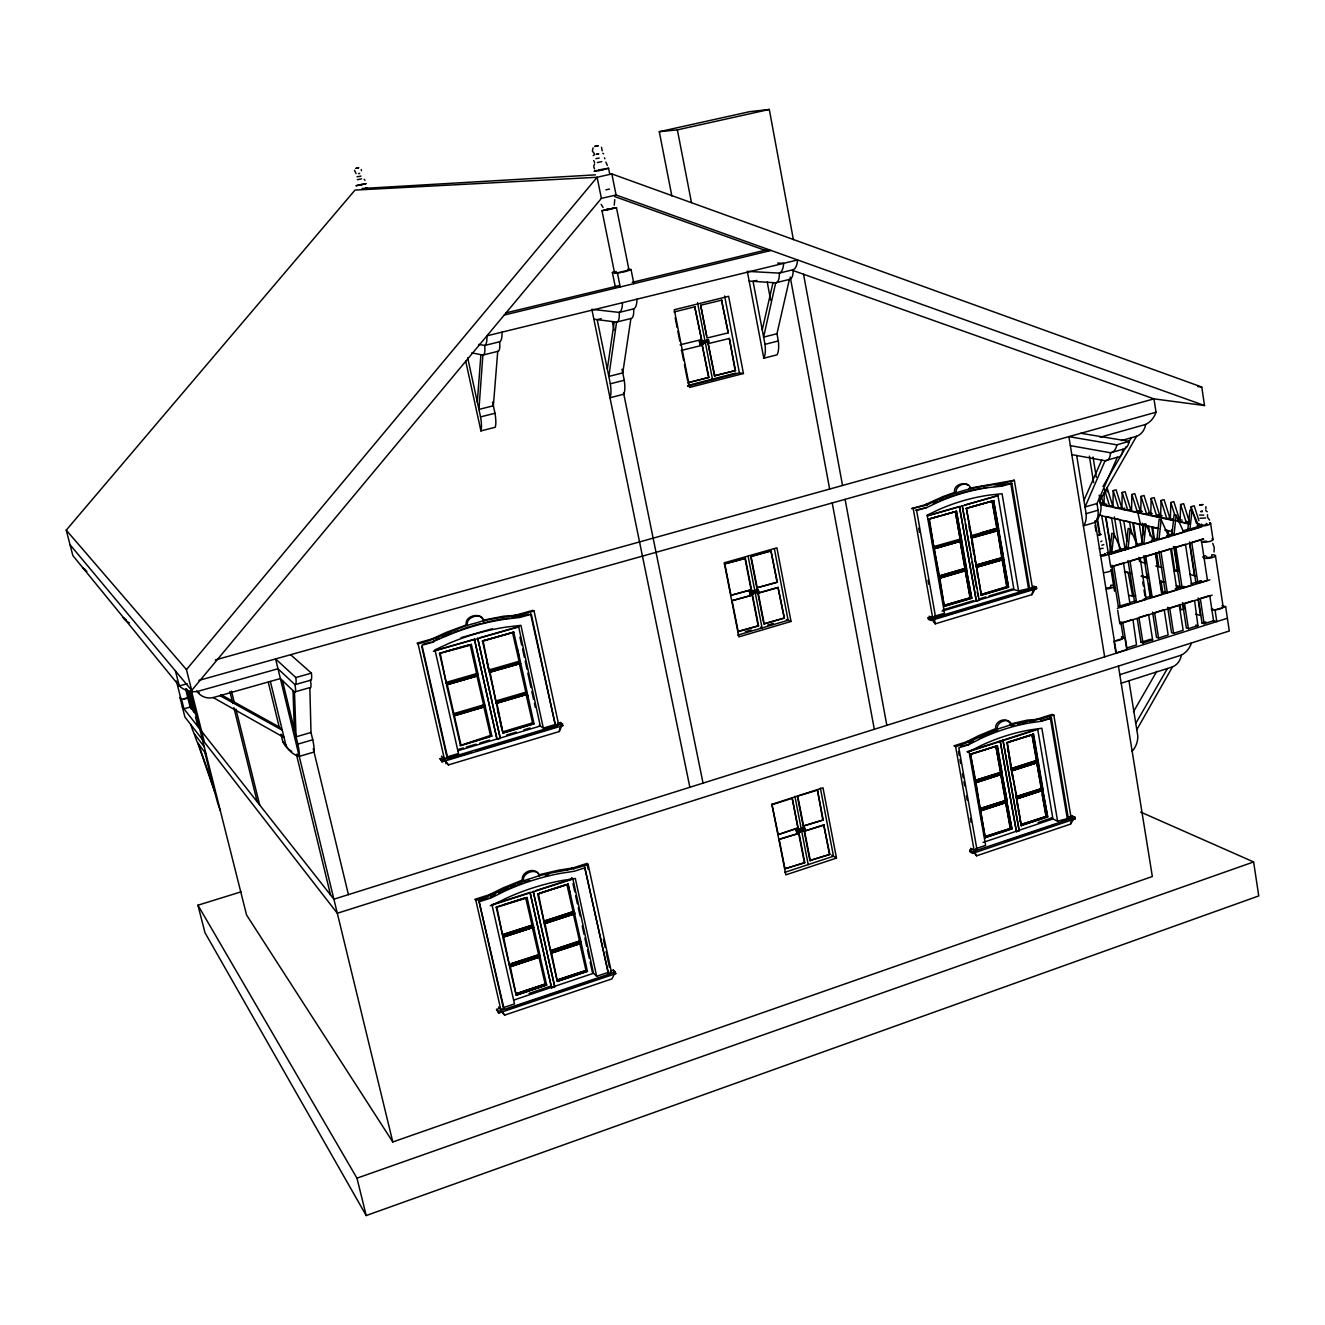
<?xml version="1.0" encoding="UTF-8"?>
<svg xmlns="http://www.w3.org/2000/svg" width="1325" height="1325" viewBox="0 0 1325 1325"><rect width="100%" height="100%" fill="white"/><g stroke="black" fill="none" stroke-linecap="round" stroke-linejoin="round"><path stroke-width="1.5" d="M1107.071 491.989L1107.12 487.931L1112.586 505.405L1109.704 506.249L1104.04 505.007L1104.189 492.834M1113.199 490.614L1112.967 506.962L1118.714 508.204L1121.613 507.359L1116.097 489.786L1113.199 490.614L1118.714 508.204M1121.911 508.916L1122.176 492.469L1125.091 491.625L1130.639 509.33L1127.724 510.175L1121.911 508.916L1124.809 508.055M1131.865 494.473L1131.55 511.019L1137.463 512.311L1140.394 511.45L1134.796 493.612L1131.865 494.473L1137.463 512.311M1141.073 496.378L1140.742 513.023L1146.721 514.332L1149.669 513.471L1144.038 495.5L1141.073 496.378L1146.721 514.332M1151.16 498.448L1150.762 515.226L1156.841 516.551L1159.806 515.673L1154.125 497.571L1151.16 498.448L1156.841 516.551M1161.064 500.486L1160.634 517.379L1166.812 518.721L1169.793 517.843L1164.062 499.608L1161.064 500.486L1166.812 518.721M1175.043 520.526L1170.356 519.499L1170.836 502.506L1173.834 501.612L1179.614 519.98L1176.617 520.874M1180.608 504.527L1180.095 521.636L1186.438 523.027L1189.469 522.116L1183.639 503.632L1180.608 504.527L1186.438 523.027M1191.043 510.523L1191.175 506.697L1194.222 505.802L1198.91 520.708M477.298 401.955L480.909 354.669M502.009 332.128A22.823 6.128 76.2 0 1 499.608 341.784A15.983 4.273 76.1 0 1 497.736 351.39L493.364 405.765L478.938 409.442L482.88 355.067A16.016 4.174 76.1 0 0 484.652 345.461A22.873 5.996 76.2 0 0 486.938 335.821L797.551 259.932A21.912 8.646 77.2 0 1 793.095 269.72A15.353 6.029 77 0 1 789.385 279.426L776.963 333.718L778.322 340.939A20.885 7.933 76.2 0 1 777.063 354.818L763.796 358.214L747.317 271.36L779.315 273.116L793.095 269.72M1109.737 553.022L1111.841 533.296L1113.812 533.776L1121.497 550.587L1111.725 553.519L1109.737 553.022L1117.555 550.67M1111.725 553.519L1113.812 533.776M1128.039 548.633L1130.159 528.923L1128.155 528.46L1126.051 548.136L1128.039 548.633L1137.778 545.718L1130.159 528.923M1143.806 543.912L1145.926 524.253L1143.906 523.806L1141.786 543.432L1143.806 543.912L1153.495 541.014L1145.926 524.253M1159.027 539.358L1161.164 519.731L1159.127 519.284L1157.007 538.878L1159.027 539.358L1168.683 536.459L1161.164 519.731M1174 534.869L1176.136 515.293L1174.082 514.845L1171.963 534.406L1174 534.869L1183.606 532.004L1176.136 515.293M1187.796 529.669L1189.933 510.158L1192.003 510.589L1199.407 527.267L1189.85 530.132L1187.796 529.669L1197.336 526.803L1199.407 527.267M1189.85 530.132L1192.003 510.589M354.487 170.279L356.044 173.575M602.213 150.835L601.5 147.29M607.314 369.062L614.253 321.776M636.977 299.152A22.409 7.304 76.6 0 1 633.632 308.891A15.701 5.085 76.5 0 1 630.899 318.53L622.75 372.905L608.821 376.433L616.572 322.074A15.734 5.002 76.5 0 0 619.206 312.418A22.459 7.188 76.6 0 0 622.468 302.713M1214.048 551.978L1214.23 547.556L1212.756 543.382M614.253 205.093L614.767 199.678M1205.883 509.148L1205.883 506.663M762.239 329.875L772.988 282.623M443.693 759.473L448.463 764.906L559.183 731.566L560.558 726.083M932.27 619.901L935.251 623.827L1031.927 594.643L1033.268 589.493M974.024 852.555L976.591 855.817L1070.55 824.1L1071.875 819.082M1117.339 457.257L1105.1 460.752L1085.043 506.995L1096.984 503.517L1117.339 457.257A14.31 7.304 73.9 0 0 1122.822 449.274A20.405 10.468 74.1 0 0 1129.231 441.324L1080.902 433.275M1083.949 500.32L1101.704 460.123M559.183 731.566L562.181 725.023L562.943 725.537L442.037 761.858L439.983 758.712L443.295 757.718M489.19 671.179L482.532 641.184L513.967 632.207L482.267 641.018L513.686 632.058L520.51 662.086L489.19 671.179L483.145 641.283M614.966 972.898L611.968 978.877L504.726 1015.082L501.181 1011.223M612.332 208.141L616.489 207.694L602.014 210.758L614.634 273.198L620.613 272.619M1031.927 594.643L1035.471 588.3L1036.63 588.648L1036.365 587.008L1033.434 586.13L1033.715 587.77M1136.8 729.727L1172.492 666.872A13.548 11.428 -70.9 0 0 1181.37 655.097A19.212 16.215 -71.4 0 0 1191.49 642.973M1099.982 500.138L1136.535 436.289A13.913 11.908 -77.1 0 0 1145.645 424.431A19.726 16.861 -77.6 0 0 1156.013 412.224L1153.959 398.858L792.433 270.3M1133.455 711.773L1156.808 671.278M1135.773 723.367L1167.424 668.479M1102.963 486.523L1126.267 446.475M1128.287 442.981L1131.335 437.763M1070.55 824.1L1074.078 818.254L1075.271 818.8L1075.006 817.227L1072.041 815.852L1069.325 816.763M602.014 210.758L608.639 208.853M1207.489 516.932L1207.522 514.647M593.087 147.82L592.374 151.067L594.527 153.932M594.627 163.803L593.683 166.37L594.511 168.971M604.415 168.838L608.572 168.292L601.616 169.948M604.896 169.12L602.544 169.749M70.026 544.707L191.694 690.408L601.384 198.369L616.075 195.007L1204.524 405.549L1201.758 387.016L611.852 173.939L597.111 177.268L355.001 190.088L66.25 530.149L72.858 555.589L179.256 685.919A22.74 21.747 -32.8 0 0 197.127 691.534A15.983 15.254 -34.3 0 0 213.226 697.563L284.047 737.512L280.966 734.232L282.722 741.453A22.045 20.836 -41.9 0 0 291.815 751.341M191.694 690.408L186.461 669.605L597.111 177.268L601.384 198.369M593.219 155.621L594.527 154.694M470.292 645.225L471.369 644.397L478.077 674.392L446.144 683.402M525.992 898.218L527.068 897.489L533.445 926.043L502.771 936.063L533.445 926.043L531.789 925.148L503.053 934.539L532.07 925.413L525.71 897.936M1032.44 734.862L1033.583 734.133L1038.187 761.146L1011.19 769.643L1038.187 761.146L1036.398 760.418L1011.505 768.55L1036.829 760.6L1032.009 734.663L1036.398 760.418M973.444 739.582L953.983 745.826L955.623 746.571C972.649 742 987.357 731.549 1004.433 726.945C1020.449 720.916 1037.906 721.082 1053.839 715.086L1071.08 817.591L1057.598 821.185L1051.222 818.121M969.138 743.358L973.511 741.056M970.546 848.315L974.107 850.236L976.923 849.292L958.853 747.813L968.79 744.633L980.533 738.654A217.697 183.976 -62.7 0 1 1029.492 722.953L1041.732 721.214L1051.437 718.1L1068.347 818.519M628.961 270.333L627.404 270.996M1206.578 556.368C1204.011 558.454 1213.634 557.494 1211.679 555.771M498.465 891.791L474.814 899.36L475.841 900.404C495.202 895.153 512.112 883.576 531.524 878.293C549.892 871.452 569.833 871.221 588.118 864.397L611.487 972.302L608.374 973.345L584.656 867.03L608.374 973.345M490.283 897.307L495.252 894.739M1201.692 524.104C1198.91 526.423 1210.156 524.584 1206.247 523.408M929.09 616.274L932.618 617.516L935.5 616.638L916.602 510.44L926.838 507.525L938.895 501.794A222.252 192.705 -67.9 0 1 989.295 487.467L1001.899 486.159L1011.869 483.327L1029.575 588.35L1032.374 587.505L1014.337 480.263L969.039 488.312M1103.758 544.558L1101.853 545.237M438.062 637.209L417.11 643.155L418.071 643.817C438.012 639.18 455.568 627.768 475.592 623.081C494.623 616.688 515.077 617.301 534.041 610.941L558.587 724.245L555.374 725.206L530.547 613.823M439.9 638.203L433.076 641.482L447.502 635.553A239.643 218.873 -51.6 0 1 505.322 619.156L519.847 617.483L531.292 614.237L555.374 725.206M498.581 893.083L503.616 890.665A235.552 206.667 -48.8 0 1 508.734 888.396M933.247 503.599L937.802 501.529M441.639 637.424L446.84 635.122A239.394 218.691 -51.6 0 1 452.107 632.952M1041.367 719.077L1027.388 720.104L1009.766 724.129L1011.472 724.841C1009.832 716.461 995.439 721.877 997.443 729.346L995.738 728.618L978.479 735.756L966.753 741.718L968.409 742.464M573.874 868.968L572.715 867.991L558.67 870.161L538.463 874.898L539.573 875.891C537.287 867.146 521.404 872.827 523.541 881.026L522.431 880.032L502.755 888.048L489.422 894.69L490.482 895.717M241.349 891.758L197.938 905.207L204.994 932.717L366.213 1215.555L1258.75 895.915L1253.616 861.946L1140.643 812.059M197.938 905.207L356.972 1178.173L1253.616 861.946M190.22 691.07L246.582 915.028L392.796 1141.968L1152.336 876.504L1118.432 666.077M1205.634 517.976L1199.953 518.29M966.455 484.172C961.552 483.227 955.043 487.318 956.286 492.801L954.613 492.403L943.003 496.577L924.8 504.858L926.423 505.272C949.71 493.297 975.349 485.712 1001.518 483.923L999.779 483.542M610.295 971.175L613.392 970.132L615.777 973.643L498.664 1013.112L496.527 1009.451L499.74 1008.375M1075.271 818.8L972.699 853.366L969.933 851.876L969.652 850.286L972.467 849.342M488.395 897.903L478.938 900.95L503.301 1007.679L514.497 1003.919L492.088 905.257L505.421 898.615A235.436 206.286 -48.7 0 1 561.27 880.645L575.315 878.458L596.664 976.277L607.579 972.6M498.515 1007L500.8 1009.551L503.997 1008.474L478.938 900.95M496.527 1009.451L498.283 1011.439L615.413 971.987M969.652 850.286L972.401 851.776L1075.006 817.227M506.332 1009.484L609.898 974.604M1004.665 841.623L1053.706 825.111M480.826 616.771C475.178 614.336 465.737 618.676 467.328 625.582L466.284 624.953L445.962 632.522L432.198 638.882L433.192 639.528M559.415 979.241L585.749 970.43L587.406 971.324L581.244 943.218L550.769 952.957L557.312 981.411L587.406 971.324L557.312 981.411L551.581 953.023M1010.163 828.175L1005.708 802.619L1010.594 828.39L985.187 836.555L1010.594 828.39L1011.952 828.953L1006.851 801.923L1011.952 828.953L984.872 837.682L1011.522 828.738M1041.566 790.743L1046.352 816.399L1021.194 824.481L1046.352 816.399L1047.711 816.962L1042.725 790.048L1047.711 816.962L1020.896 825.608L1047.28 816.763M529.056 993.419L550.306 986.28M1038.088 822.543L1051.884 817.906M513.603 1000.127L593.501 973.279L572.831 878.641L535.548 890.648M983.084 842.418L1052.944 818.949L1037.657 728.998M551.598 987.87L530.033 892.421L551.598 987.87L554.761 986.81L533.213 891.394L554.761 986.81M1016.441 831.686L1000.176 741.072L1016.441 831.686L1019.207 830.758L1002.959 740.178L1019.207 830.758M511.682 963.54L538.397 954.712L540.053 955.607L533.71 927.218L502.771 936.974L509.496 965.726L540.053 955.607L509.496 965.726L503.632 937.057M1000.822 774.562L1005.725 800.449L980.218 808.548L1005.725 800.449L1007.083 801.012L1001.965 773.833L1007.083 801.012L979.904 809.658L1006.669 800.813M1041.168 788.375L1036.796 762.786L1041.599 788.574L1016.358 796.59L1041.599 788.574L1042.957 789.137L1038.386 762.273L1011.389 770.753L1038.386 762.273L1011.82 770.951L1016.49 797.898L1042.957 789.137L1016.06 797.7L1016.772 796.789L1011.82 770.951M798.048 828.175L792.217 798.246L798.048 828.175L778.239 834.601L771.879 804.358L822.991 787.795L836.489 858.087L785.824 874.864L771.879 804.176M1004.946 802.553L980.102 810.784L1007.282 802.122L980.517 810.983L985.287 837.897L980.649 810.933M1040.837 790.661L1016.258 798.809L1043.156 790.247L1016.673 799.008L1021.327 825.806L1016.772 798.958M804.788 862.658L784.615 868.885L804.788 862.658L799.058 833.293L780.607 838.874M809.89 860.538L829.848 854.393L809.89 860.538L804.176 831.206L823.736 824.829L829.848 854.393M784.698 872.363L833.491 856.232L820.39 788.143M799.952 832.249L799.472 831.272L799.952 832.249L796.954 833.226L796.01 829.93L799.008 828.953L799.505 829.93C793.377 832.448 806.196 824.63 805.053 829.665L798.064 831.934L797.749 830.394L804.755 828.125M803.646 827.727C802.933 830.096 803.745 825.376 804.606 830.576L803.679 830.245M796.01 829.93L799.356 829.168M797.534 830.262L797.832 831.802L805.053 829.665M803.397 830.527L804.606 830.576M796.607 833.011L799.621 832.034M778.802 839.47L799.058 833.293M804.176 831.206L824.216 825.111M1000.408 772.16L995.887 746.323L1000.822 772.359L975.233 780.375L1000.822 772.359L1002.18 772.922L997.46 745.776L970.099 754.289L997.46 745.793L970.513 754.472L975.332 781.684L1002.18 772.922L974.918 781.485L975.647 780.574L970.513 754.472M977.038 781.982L1000.044 774.463M975.531 782.81L1002.379 774.032L975.531 782.81L980.318 809.873L976.078 782.976L975.117 782.611M797.6 827.893L778.239 834.601M817.475 790.147L797.352 796.192L803.182 826.071L823.223 819.993L817.475 790.147L822.759 819.711M803.182 826.071L823.223 819.993M491.84 904.71L529.718 892.52M967.018 751.739L999.646 741.238M1001.567 740.625L1035.753 729.611M490.283 905.671L573.212 878.972L571.671 877.663M967.598 751.987L1038.237 729.247M503.715 904.677L524.866 897.837M539.507 893.133L566.123 884.537M1008.408 741.934L1033.583 734.133L1006.934 742.729L1032.44 734.845M527.068 897.472L496.014 907.128M525.975 898.201L496.279 907.41L502.771 936.063L496.875 907.244M566.901 869.863L586.942 863.436L588.118 864.397M1033.715 720.27L1052.083 714.39L1053.839 715.086M772.326 804.623L792.217 798.246M961.072 746.257L968.79 744.633M1051.437 718.1L1040.572 720.75L1041.732 721.214M479.617 901.646L490.995 897.986L504.328 891.344A235.784 206.832 -48.8 0 1 560.309 873.407L574.371 871.237L585.451 867.676M1121.198 683.236L1172.492 666.872M1119.807 674.673L1181.387 655.113M1227.397 618.262L333.9 899.195L182.32 706.772M1124.942 637.838L1114.01 641.267L1115.898 653.026L1126.83 649.598L1124.942 637.838L1121.463 636.745M1211.365 608.97L1215.042 609.964L1225.658 606.651L1229.302 630.998L337.312 913.256L184.904 717.04L179.952 697.397L181.558 699.418L183.943 708.825L190.618 706.937M1137.281 618.874L1140.991 642.294L1150.597 639.263L1152.617 639.892L1148.609 614.518L1138.953 617.516L1142.978 642.923L1152.617 639.892M1198.197 597.939L1202.04 623.114L1205.816 621.938M1158.563 638.021L1168.153 635.006L1164.195 609.682L1154.588 612.663L1158.563 638.021L1156.543 637.408L1152.568 612.084M1173.619 633.284L1183.159 630.303L1179.25 605.012L1169.693 607.993L1173.619 633.284L1171.582 632.688L1167.656 607.413L1170.19 608.125M1182.496 602.809L1186.372 628.033L1188.426 628.646L1197.916 625.665L1194.587 600.573M1204.11 623.711L1213.551 620.746L1209.742 595.554L1200.268 598.503L1204.11 623.711L1202.04 623.114M1132.461 619.537L1122.772 622.535L1126.846 647.991L1136.519 644.944L1132.974 619.686M1188.426 628.646L1184.533 603.388L1192.169 601.02M1212.16 595.124L1119.824 623.76L1117.671 610.245M1130.109 602.61L1136.005 600.805M1145.827 597.774L1151.723 595.968M1161.545 592.954L1165.47 591.745M1175.292 588.714L1181.188 586.909M1191.009 583.878L1200.831 580.863M1112.039 567.348L1118.317 606.535L1128.022 603.554L1130.01 604.117L1123.467 562.976L1113.696 565.908L1120.304 607.115L1130.01 604.117M1173.851 546.695L1180.144 587.522L1183.954 586.346M1189.651 541.925L1195.879 582.685L1201.56 580.93M1128.006 560.492L1134.531 601.55L1136.519 602.113L1146.191 599.148L1140.229 558.206M1152.17 597.31L1161.81 594.345L1155.417 553.353L1145.744 556.268L1152.17 597.31L1150.166 596.747L1143.723 555.755L1146.241 556.384M1167.308 592.639L1176.898 589.691L1170.571 548.782L1160.948 551.68L1167.308 592.639L1165.271 592.093L1158.911 551.183M1182.182 588.068L1191.722 585.137L1185.477 544.293L1175.888 547.175L1182.182 588.068L1180.144 587.522M1195.879 582.685L1197.932 583.215L1207.439 580.3L1201.278 539.523M1117.356 608.308L1209.841 579.853M1164.062 581.89L1160.286 581.311L1163.333 582.122M1128.85 595.223L1132.693 596.316L1135.558 595.422M1128.204 572.781L1132.693 596.316M497.041 739.367L474.416 639.246L497.041 739.367L500.287 738.389L477.712 638.302L500.287 738.389M969.966 597.625L965.296 570.893L970.38 597.757L944.261 605.326L970.38 597.757L971.772 598.304L966.455 570.114L971.772 598.304L943.913 606.386L971.341 598.155M1002.197 559.995L1007.166 586.743L981.726 594.362L1007.166 586.743L1008.54 587.273L1003.787 559.332L981.957 565.527M1008.11 587.141L980.98 595.273L1008.54 587.273L1003.356 559.2M557.428 723.483L560.641 722.523L562.943 725.537M539.192 725.255L543.333 728.088L554.595 724.692M441.424 756.161L444.289 758.546L447.602 757.552L421.979 645.258L433.739 641.929M439.983 758.712L441.623 760.103L562.578 723.798M943.085 609.782L973.61 600.622M979.423 598.883L985.899 596.929M989.063 595.985L1012.234 589.029L1018.561 590.95L1029.575 588.35M447.999 759.308L471.783 752.169M475.741 750.977L556.98 726.58M942.075 611.14L975.283 601.169M977.237 600.573L1013.94 589.559L997.957 495.484L996.234 495.086M976.376 601.186L959.383 506.498L976.376 601.186L979.208 600.341L962.248 505.686M1036.63 588.648L931.111 620.431L928.394 619.471L928.096 617.814L930.978 616.937L931.276 618.609M928.096 617.814L930.812 618.775L1036.365 587.008M935.798 618.311L932.916 619.173L935.251 623.827L934.523 619.769M937.785 617.715L1032.655 589.145M1136.519 602.113L1130.01 561.005L1137.778 558.653M1197.932 583.215L1191.722 542.405L1203.166 538.96M1203.68 539.076L1110.747 567.083L1108.76 554.678L1201.841 526.803M1167.905 530.911L1169.577 536.658M466.118 743.756L489.687 736.717M1197.055 525.346L1200.086 524.435M1107.783 553.337L1111.725 552.144M1115.683 550.968L1127.542 547.424M1135.459 545.055L1143.359 542.687M1151.276 540.318L1157.205 538.546M1167.077 535.582L1173.023 533.809M1182.894 530.861L1188.823 529.089M457.622 749.685L463.502 747.929M466.367 747.068L476.023 744.17M479.882 743.027L489.521 740.128M506.597 735.027L516.386 732.079M523.938 729.827L530.099 727.988M457.738 750.762L540.318 726.017L518.622 626.642L479.932 637.673M1141.835 524.982L1148.56 526.124L1150.1 535.929M1170.356 519.499L1173.354 518.622M1151.872 527.267L1158.679 528.427L1101.671 515.856L1108.462 553.535M1140.842 511.914L1137.893 512.792L1140.477 524.286L1132.66 522.895M758.546 625.798L737.777 631.594L758.546 625.798L752.534 595.041L731.698 600.788L752.534 595.041M783.903 618.013L763.813 623.926L784.35 618.195L777.99 587.356L784.35 618.195M469.265 711.144L453.498 715.782L485.016 706.49M473.191 709.985L483.045 707.07M527.267 694.052L496.097 703.227L527.267 694.052L528.128 697.977M1119.824 519.98L1125.356 550.09M745.412 631.644L751.027 629.988M767.804 625.052L773.386 623.396M1123.02 520.708L1129.562 521.818L1131.484 534.025M737.71 635.139L788.11 620.266L774.38 548.848M941.048 575.447L964.865 568.408L966.67 569.071L961.751 540.848L933.727 548.765L961.751 540.848L934.125 548.881L939.143 577.203L966.67 569.071L938.729 577.071L939.475 576.16L934.291 549.063M976.889 536.211L971.043 537.917L998.785 530.066L997.626 530.878L1002.197 557.643L976.243 565.046L1002.197 557.643L1003.588 558.173L998.785 530.066L980.798 535.068M1003.157 558.057L975.929 566.09L1003.588 558.173L998.371 529.967M791.042 621.458L738.853 636.878L724.228 562.81L776.914 547.838L791.042 621.458L786.388 619.57M940.899 577.65L964.501 570.694M939.922 578.644L944.327 606.519L939.342 578.362L966.869 570.23L938.945 578.247M312.75 739.764A21.846 3.246 74.1 0 1 314.058 752.037L299.251 756.393A21.896 3.114 74.2 0 0 297.86 744.12L312.75 739.764L310.994 732.477L309.851 687.625A16.032 2.484 74.3 0 0 310.431 680.255A22.873 3.578 74.4 0 0 311.408 673.117L290.606 654.716M1099.17 495.152L1101.042 506.779A19.726 17.01 -74.5 0 1 1095.262 522.348L1083.37 525.843A19.627 9.523 73.1 0 0 1086.119 513.686L1098.061 510.191L1096.984 503.517M1105.149 516.651L1111.526 517.727L1114.739 537.801M981.013 532.849L996.781 528.277L998.586 528.907L993.767 500.635L969.85 507.276M972.02 538.331L976.343 566.222L971.457 538.033L997.626 530.878L1001.766 557.527M310.994 732.477L296.088 736.816L294.481 692.014A16.066 2.385 74.4 0 0 294.978 684.661A22.922 3.428 74.4 0 0 295.823 677.539L275.6 658.923L392.796 1141.968M1104.04 505.007L1106.922 504.162M751.49 589.675L730.638 595.405L751.49 589.675L745.362 558.338L726.299 563.473M756.79 587.836L777.411 582.172L770.935 550.769L750.695 556.533L756.79 587.836L777.411 582.172M753.445 593.882L752.948 592.954L753.445 593.882L750.016 594.66L749.387 591.43C751.209 588.963 753.942 592.374 752.484 590.536M749.387 591.43L752.815 590.668M756.956 590.337L757.701 589.608L758.215 592.292L757.271 591.96M756.476 589.658L757.701 589.608M750.944 591.828L758.165 589.741L758.695 591.447C755.548 595.852 748.923 590.635 751.606 593.567L751.176 591.911L758.38 589.824M751.258 593.434L758.695 591.447M757.006 592.341L758.215 592.292M750.016 594.66L753.113 593.749M763.448 622.005L757.834 593.202L776.168 587.886M757.834 593.202L778.454 587.538M450.384 683.501L478.093 675.452L485.016 705.447L453.465 714.738L485.016 705.447L483.343 704.668M497.024 669.953L489.207 672.239L520.775 663.312L500.949 668.827M434.964 650.492L474.102 639.329M433.341 651.271L518.986 626.841M309.851 687.625L294.481 692.014L280.37 678.566L213.226 697.563M445.283 651.602L469.133 644.778M471.369 644.381L439.32 653.291M477.812 674.226L476.669 673.796L470.276 645.209L439.585 653.473L446.392 683.584L440.231 653.556M927.235 515.69L958.836 506.663M964.733 504.974L997.957 495.484M927.765 515.839L998.52 495.616M928.477 519.135L938.365 516.286M942.34 515.16L956.617 511.301L961.552 539.689L933.512 547.606M357.005 176.805L359.804 176.341M295.823 677.539L311.408 673.117M514.315 615.612L532.915 610.328L534.041 610.941M1104.653 656.852L1068.894 436.637L1116.859 444.836L1129.231 441.324M423.288 644.265L431.122 642.045M511.881 617.781L528.642 614.369M928.742 503.732L911.65 508.585L927.5 505.007M310.431 680.255L294.978 684.661L277.985 668.761L197.127 691.534M1122.822 449.274L1110.516 452.769L1070.352 445.631M461.034 637.656L492.387 628.746M1000.855 484.155L1014.337 480.263M724.444 564.003L745.362 558.338M750.695 556.533L771.398 550.918M915.509 510.158L926.838 507.525M994.462 486.441L1011.869 483.327M1100.148 437.233L1145.645 424.431M181.558 699.418L188.249 697.546M1121.43 440.562L1136.535 436.289M187.123 683.717L179.256 685.919L175.48 670.997M198.916 680.404L1156.013 412.224M187.521 689.928L192.688 710.465L194.179 712.32L188.995 691.716L186.792 690.126L191.462 695.791M189.094 692.925L195.023 713.363L196.531 715.252L192.274 698.308M215.329 659.916L1153.959 398.858L1204.524 405.549M743.441 373.518L689.629 387.43L674.293 309.735L728.618 296.32L743.441 373.518L739.632 372.888M465.721 361.195L480.925 430.923L495.252 427.246A21.713 5.598 75.6 0 0 494.97 413.234L492.552 402.038M687.592 382.726L708.941 377.41L702.217 345.146L708.511 377.327M729.346 338.455L708.146 343.639L714.407 375.82L735.524 370.553L729.346 338.455L735.077 370.487M688.023 382.809L708.941 377.41M714.407 375.82L735.524 370.553M687.841 385.459L735.806 373.087M687.509 386.254L739.4 372.855L724.609 295.988M626.013 271.393L622.502 272.238M480.925 430.923A21.763 5.482 75.6 0 0 480.561 416.911L494.97 413.234M624.257 380.242A21.332 6.691 75.9 0 1 623.827 394.204L609.98 397.765A21.382 6.575 75.8 0 0 610.328 383.803L624.257 380.242L622.005 369.211M763.796 358.214A20.935 7.817 76.2 0 0 764.989 344.351L778.322 340.939M1100.843 541.627L1101.92 540.981M1103.145 548.318L1099.22 548.798M597.178 170.378L594.047 171.356L601.914 170.08M681.216 350.446L702.664 345.196M776.963 333.718L763.614 337.113L775.688 282.805A15.387 5.946 76.9 0 0 779.315 273.116A21.962 8.53 77.1 0 0 783.671 263.327L777.626 263.062M360.963 176.076L360.417 176.208M680.106 344.815L701.554 339.564L694.714 306.704L701.554 339.564M728.253 332.84L721.512 300.079L728.253 332.84L707.037 338.024L700.66 305.23L706.672 336.086M703.558 343.92L703.078 343.043L703.558 343.92L700.064 344.682L699.401 341.303L702.912 340.542L703.078 341.386L702.912 340.542M707.169 340.376L707.931 339.614L708.477 342.43L707.252 342.579L708.477 342.43M701.008 341.784L701.67 343.523L701.008 341.784L708.643 339.945L708.974 341.635L701.339 343.473L703.409 343.076M700.064 344.682L703.244 343.887M497.736 351.39L482.88 355.067L471.832 352.881M630.899 318.53L616.572 322.074L593.865 319.226M789.385 279.426L775.688 282.805L749.155 281.082M695.145 306.737L674.027 311.971M700.66 305.23L721.959 300.112M499.608 341.784L484.652 345.461L478.822 344.401M633.632 308.891L619.206 312.418L591.844 309.321L689.861 787.265M601.202 318.663L597.194 319.64L610.328 383.803M756.89 280.387L753.047 281.331L764.989 344.351M505.62 312.948L619.106 285.62M632.24 282.341L764.889 250.259L769.013 250.392M504.245 315.035L771.067 250.458M612.382 272.47L617.384 272.801L620.233 286.962L615.231 286.548L612.382 272.47L616.257 271.542M617.384 272.801L631.031 269.522L633.88 283.666M358.611 185.053L355.945 185.765L360.996 184.804M609.45 189.061L605.906 189.873M361.576 178.842L357.319 179.703M599.231 170.097L600.076 169.898M601.798 161.633L597.36 162.528M361.659 184.655L366.164 183.612L363.712 183.976M671.858 195.968L659.287 131.705L749.569 111.681L769.295 109.445L793.377 239.61M659.287 131.705L677.373 129.867L769.295 109.445M362.089 188.514L595.438 174.85M608.937 209.035C599.596 211.172 615.595 208.654 611.587 208.555M598.867 169.981L601.02 169.699M598.734 153.932L596.3 154.363L598.453 153.832M359.853 184.771L361.178 184.49M360.93 184.904L362.272 184.622M358.545 173.658L359.704 173.36M361.112 184.589L362.487 184.208M599.215 158.056L595.919 158.669M600.722 169.567L602.61 169.186M360.334 184.937L358.81 185.218M600.656 170.147L597.873 170.594M1203.762 515.127L1199.456 515.061M1029.873 722.241L1034.477 721.496M510.059 618.03L504.593 618.742A239.394 218.691 -51.6 0 0 482.697 623.114M1202.487 510.903L1200.582 511.566L1202.322 511.682M1206.843 541.213L1203.928 541.263M1100.28 555.357L1105.646 554.181L1104.686 553.535M627.652 269.323L631.031 269.522M1197.668 386.536L1201.758 387.016M706.705 339.763L707.683 342.628M699.401 341.303L700.378 344.732M708.146 343.639L714.838 375.886M710.962 379.497L712.585 379.778L697.546 302.663M1071.809 454.608L1105.1 460.752M1101.092 502.539L1105.017 503.384M1138.39 510.638L1142.299 511.483M1148.295 512.792L1152.286 513.653M1158.265 514.961L1162.257 515.822M1178.207 519.284L1182.198 520.162M1136.452 510.589L1140.394 511.45M1156.775 515.011L1159.806 515.673M1186.289 521.437L1189.469 522.116M1100.711 504.643L1173.718 520.626M1177.693 521.503L1189.618 524.104M1000.739 485.911L1001.899 486.159M1098.657 514.796L1102.383 515.64M1116.71 518.903L1120.536 519.764M1165.569 529.983L1168.65 530.696M1164.824 530.215L1172.211 531.491L1172.824 535.482M1166.629 535.996L1168.683 536.459M1173.337 546.562L1176.401 547.291M965.925 508.386L993.783 500.651L966.356 508.502L971.258 536.857L998.586 528.907L993.352 500.535M966.488 508.717L971.589 535.83L970.844 536.741M1119.509 550.09L1121.497 550.587M1145.86 563.489L1139.5 561.452L1138.854 557.378M1155.814 566.023L1161.793 567.547M1173.735 570.595L1177.71 571.622M1189.684 574.255L1195.63 576.193M1111.725 565.394L1114.193 566.04M928.477 519.118L956.617 511.301L928.875 519.234L933.926 547.722L929.454 519.549M1125.091 571.555L1128.917 572.566M1141.786 575.977L1147.698 577.551M1124.362 571.771L1131.401 573.642M1141.057 576.193L1148.146 578.081L1147.582 574.437M1179.896 586.511L1176.335 585.567L1177.66 589.128M971.159 535.714L997.195 528.377L992.177 501.347L996.781 528.277M1221.965 605.658L1225.658 606.651M1144.187 598.585L1146.191 599.148M1195.779 614.121L1200.533 615.463L1198.197 600.142M1213.12 620.564L1216.797 621.607L1215.042 609.964M933.86 546.562L960.161 539.142L961.552 539.689L956.186 511.185M1195.862 625.052L1197.916 625.665M1118.317 606.535L1120.304 607.115M976.128 567.249L1003.787 559.332L976.542 567.382L981.394 595.405L976.674 567.531M1123.269 622.684L1120.784 621.938L1123.302 637.573M939.077 576.027L965.279 568.541L960.178 541.527L964.865 568.408M1140.991 642.294L1142.978 642.923M1205.601 510.523L1207.274 511.765M365.634 187.736L369.526 189.077M935.5 616.638L934.423 616.257L944.51 613.227L927.136 515.16L939.193 509.413A221.871 192.274 -67.7 0 1 989.493 495.07L1002.064 493.745L1018.561 590.95M614.601 196.547L764.889 250.259M760.384 627.238L762.074 627.951L748.112 556.318M1006.503 742.53L1007.447 742.911L1011.621 769.842L1006.917 742.712M602.792 153.286L603.653 153.849M976.923 849.292L975.813 848.696L985.618 845.4L969.022 751.689L980.748 745.71A217.366 183.579 -62.6 0 1 1029.624 729.992L1041.847 728.237L1057.598 821.185M519.334 615.098L503.715 616.175L482.847 620.282L483.907 620.895C481.687 611.421 464.181 615.529 466.284 624.953M220.795 694.565L279.194 726.978L282.275 730.224L219.967 695.658M512.593 632.87L519.102 661.506L520.228 661.92M802.9 827.959L803.861 830.808M799.505 829.93L799.008 828.953M797.832 831.802L797.865 830.477M518.837 661.341L489.488 669.837M831.719 855.155L836.489 858.087M519.4 663.957L525.876 692.412L527.284 693.008L520.775 663.312L489.472 672.404L496.097 702.184L527.284 693.008L496.097 702.184L490.084 672.471M525.594 692.23L496.378 700.842M526.174 694.847L532.617 723.135L534.008 723.732L527.549 694.234L496.362 703.409L502.937 733.023L534.008 723.732L502.937 733.023L496.958 703.459M476.42 673.63L446.74 682.226M1207.655 517.479L1209.642 520.129M477 676.28L483.608 704.85L454.044 713.562L453.465 714.738L446.426 684.644M532.335 722.953L503.218 731.648M483.94 707.302L490.515 735.723L491.906 736.319L485.281 706.672L453.746 715.98L460.487 745.727L491.641 736.12M447.337 684.876L453.796 713.38M966.505 484.37L967.863 485.381M490.25 735.524L460.222 745.511M454.392 716.013L460.802 744.319M447.602 757.552L446.939 756.989L458.5 753.527L434.964 649.846L448.728 643.47A239.278 218.294 -51.4 0 1 506.415 627.056L520.924 625.35L543.333 728.088M566.934 884.653L573.162 911.997L574.537 912.61L568.027 883.924L570.512 895.302M594.577 162.395L593.699 160.573M573.427 914.25L579.621 941.429L580.996 942.058L574.52 913.521L544.194 923.442L550.786 952.062L580.996 942.058L550.786 952.062L545.022 923.525M538.43 893.845L544.211 922.531L574.537 912.61L544.211 922.531L537.602 893.729M615.777 973.643L613.392 970.132M579.87 943.665L586.031 970.695L557.543 979.871M596.664 976.277L592.341 972.169L590.138 962.116M532.352 927.666L538.679 954.977L509.777 964.186M538.96 957.213L545.254 984.376L546.629 985.005L540.037 956.501L509.496 966.621L516.187 995.207L546.629 985.005L516.187 995.207L510.34 966.687M364.176 179.289L364.971 180.316M605.873 162.097L607.347 165.377M297.148 754.124L299.251 756.393A22.194 20.952 -42.1 0 1 285.819 744.783L282.722 741.453M501.264 1011.306L504.726 1015.082M66.25 530.149L186.461 669.605M444.687 760.302L448.463 764.906M197.293 719.127L195.537 716.924L197.988 726.663M538.066 873.308C533.611 866.981 520.725 872.38 522.431 880.032M190.783 724.593A15.834 1.64 74.4 0 0 194.328 733.884L204.232 746.753M194.328 733.884A11.196 1.159 74.3 0 0 197.723 742.977L206.038 753.875M481.373 617.202L482.416 618.609M603.057 207.462L601.152 204.381M1009.451 722.622C1005.692 716.394 994.164 721.777 995.738 728.618M604.448 157.824L604.896 158.752M974.405 851.826L976.591 855.817M198.535 744.037L213.656 787.58M197.723 742.977L214.998 792.863M361.212 169.501L361.493 170.759M1191.175 506.697L1196.458 523.474M1170.836 502.506L1174.878 515.359M1122.176 492.469L1127.724 510.175M1104.238 488.776L1109.704 506.249M1101.009 495.699L1103.427 503.401L1100.545 504.245L1099.352 500.386M185.566 688.851L190.237 707.401L191.711 709.256L186.56 688.768M176.407 681.067L180.896 698.838M191.578 691.302L204.348 742.066M204.762 752.202L216.323 798.13A16.182 1.706 74.1 0 0 220.281 810.503M356.972 1178.173L366.213 1215.555M231.494 691.137L234.459 703.128M235.949 709.107L259.683 804.987M229.871 691.501L232.852 703.542M233.846 707.55L257.216 801.84M270.366 681.398L285.819 744.783M268.312 682.342L279.194 726.978M282.44 680.537L297.86 744.12M296.452 754.472L330.554 894.955M313.247 748.691L348.425 894.623M421.797 646.815L446.475 755.002M445.101 759.772L446.028 763.78M418.071 643.817L444.289 758.546M475.841 900.404L500.8 1009.551M441.623 760.103L442.037 761.858M498.283 1011.439L498.664 1013.112M487.153 663.013L488.494 669.009M497.405 709.157L499.161 717.04M500.038 720.999L501.794 728.882M572.996 883.692L574.752 891.742M575.63 895.75L577.385 903.799M578.263 907.824L580.035 915.873M582.222 925.927L584.093 934.44M584.855 937.984L586.693 946.348M587.505 950.058L589.294 958.273M517.181 647.975L518.92 655.958M467.692 357.816L480.561 416.911M519.93 637.11L521.686 645.109M522.563 649.118L524.319 657.134M525.197 661.142L526.936 669.158M527.814 673.166L530.961 687.543M531.822 691.517L533.561 699.451M534.422 703.426L535.3 707.401M560.641 722.523L561.022 724.245M586.942 863.436L588.234 869.448M603.422 939.491L605.161 947.491M606.022 951.483L609.5 967.498M612.432 322.124L614.038 330.008M623.545 392.862L703.045 783.125M970.728 488.693C969.039 479.898 952.642 483.608 954.613 492.403M611.852 173.939L616.075 195.007M608.572 168.292L609.765 174.221M616.489 207.694L629.027 270.134M724.874 564.168L731.069 595.571M732.145 600.97L738.224 631.793M779.249 839.752L785.062 869.183M675.187 317.768L677.092 327.457M677.853 331.316L679.758 341.005M681.646 350.512L683.634 360.599M684.429 364.64L687.625 380.788M758.165 589.741L758.48 591.348M804.523 827.976L804.822 829.516M751.142 556.682L757.237 588.002M758.281 593.385L764.277 624.108M797.816 796.457L803.646 826.353M804.639 831.487L810.353 860.819M756.923 589.84L757.453 592.523M794.901 796.308L808.2 864.596M744.932 558.173L751.043 589.493M752.087 594.875L758.099 625.615M798.594 833.011L804.325 862.376M749.718 591.563L750.348 594.793M796.358 830.146L796.954 833.226M770.935 550.769L776.963 582.006M823.736 824.829L829.384 854.095M677.373 129.867L691.468 202.559M767.241 282.076L770.653 300.245M790.23 277.058L829.649 489.057M832.233 502.953L874.318 729.28M803.546 274.258L842.534 485.48M845.102 499.343L886.839 725.338M930.63 531.325L931.359 535.399M932.071 539.457L932.8 543.532M937.305 568.988L938.017 573.029M940.005 584.275L940.717 588.283M941.429 592.308L942.141 596.333M970.447 756.211L971.142 760.119M971.821 763.995L972.517 767.887M975.813 786.47L976.492 790.346M978.546 801.94L979.225 805.799M981.129 816.548L981.808 820.39M982.488 824.233L983.167 828.075M983.846 831.918L984.525 835.76M918.722 528.178L919.434 532.186M927.997 580.234L928.709 584.226M958.488 751.374L959.201 755.432M959.929 759.49L960.642 763.548M962.447 773.684L963.176 777.725M963.904 781.783L964.617 785.841M966.422 795.977L967.151 800.035M970.397 818.287L971.126 822.345M913.273 509.015L932.618 617.516M955.623 746.571L974.107 850.236M930.812 618.775L931.111 620.431M972.401 851.776L972.699 853.366M962.596 507.69L964.699 519.748M965.395 523.773L969.933 549.908M970.629 553.916L971.324 557.941M972.02 561.966L976.558 588.101M977.254 592.109L977.949 596.134M961.337 540.733L966.256 568.955M997.046 745.594L1001.766 772.723M1001.17 776.533L1005.294 800.25M969.088 526.621L969.784 530.679M971.738 541.942L972.434 545.966M973.13 549.991L973.825 554.016M974.537 558.04L975.233 562.065M977.171 573.261L977.867 577.253M1007.513 748.343L1008.176 752.236M1008.855 756.095L1009.517 759.97M1010.197 763.829L1010.859 767.705M1011.72 772.674L1012.399 776.533M1016.921 802.635L1017.583 806.461M1018.246 810.287L1018.908 814.113M1019.571 817.939L1020.233 821.765M1033.152 733.951L1037.757 760.964M1037.955 762.074L1042.527 788.938M1002.512 561.899L1003.157 565.692M1003.82 569.502L1006.735 586.611M1042.245 794.669L1045.922 816.2M1010.71 483.062L1028.399 588.002M1050.261 717.637L1067.172 817.956M1072.041 815.852L1072.306 817.409M1076.695 455.502L1086.119 513.686M1105.862 516.435L1110.996 548.434M1105.563 516.8L1110.996 550.687M1093.059 457.059L1096.305 477.298M1111.046 569.7L1114.491 591.165M1128.95 680.768L1137.811 736.071A19.246 16.297 -68.4 0 1 1132.163 751.292M1089.382 456.164L1093.622 482.598M1097.431 518.34L1099.998 534.24M1097.199 520.609L1099.435 534.472M1095.013 520.824L1116.346 653.175M1094.997 525.412L1095.957 531.358M1123.733 520.493L1126.962 541.147M1114.408 516.866L1119.608 548.666M1142.233 523.16L1144.055 534.836M1139.301 524.021L1142.349 543.498M1144.485 557.129L1145.413 562.959M1148.642 583.563L1150.845 597.608M1133.388 522.679L1136.916 545.122M1142.73 581.973L1143.359 585.965M1143.988 589.956L1144.932 595.952M1132.792 522.994L1136.005 543.333M1152.601 527.052L1154.754 540.799M1156.592 552.608L1158.729 566.355M1161.031 581.079L1162.919 593.236M1151.822 527.217L1153.644 538.96M1155.781 552.691L1157.619 564.433M1160.22 581.128L1161.793 591.232M1175.275 551.432L1175.888 555.407M1176.501 559.398L1177.113 563.39M1177.726 567.382L1178.339 571.357M1183.258 603.339L1183.854 607.132M1171.631 529.801L1172.244 533.776M1174.381 547.689L1177.759 569.551L1174.778 570.446L1171.416 548.583M1182.96 603.322L1183.821 609.003L1180.873 609.914L1179.995 604.25M1189.519 543.217L1194.438 575.464M1210.586 523.292L1213.021 539.49M1215.439 555.622L1223.141 606.916A6.476 1.739 -7.5 0 1 1223.074 607.38M293.04 690.64L294.316 729.512M199.313 692.876A15.883 15.171 -34.1 0 1 196.68 690.938M179.272 684.892A22.591 21.614 -32.5 0 1 176.805 682.905M129.486 622.866A19.527 18.832 -25.1 0 1 124.947 619.736L123.142 617.516A19.428 18.732 -24.8 0 0 126.438 619.984M86.92 571.439A17.126 16.579 -17.1 0 1 84.005 569.237M85.529 569.733A17.043 16.513 -16.8 0 1 82.614 567.547M1098.061 510.191A19.593 9.606 73.1 0 1 1095.262 522.348M939.342 500.867A222.037 192.556 -67.9 0 1 943.963 498.978M945.503 498.366A222.037 192.556 -67.9 0 1 954.878 495.003M956.451 494.49A222.037 192.556 -67.9 0 1 969.105 490.896M970.695 490.515A222.037 192.556 -67.9 0 1 981.808 488.213M983.398 487.948A222.037 192.556 -67.9 0 1 988.152 487.219M453.879 632.257A239.394 218.691 -51.6 0 1 459.212 630.269M461.001 629.623A239.394 218.691 -51.6 0 1 480.876 623.562M510.44 887.651A235.552 206.667 -48.8 0 1 515.607 885.531M517.33 884.852A235.552 206.667 -48.8 0 1 522.547 882.897M524.286 882.268A235.552 206.667 -48.8 0 1 529.536 880.479M545.403 875.858A235.552 206.667 -48.8 0 1 548.947 874.997M979.423 738.174A217.499 183.86 -62.7 0 1 983.895 736.137M985.403 735.474A217.499 183.86 -62.7 0 1 989.924 733.586M991.448 732.973A217.499 183.86 -62.7 0 1 997.543 730.688M1011.372 726.332A217.499 183.86 -62.7 0 1 1014.453 725.504M1017.55 724.742A217.499 183.86 -62.7 0 1 1020.631 724.03M1022.171 723.682A217.499 183.86 -62.7 0 1 1026.792 722.771M197.69 718.812A5.399 1.275 -14.4 0 1 196.812 717.719M189.077 697.596A5.201 1.176 -14.4 0 1 184.092 699.004M181.277 699.053A5.201 1.176 -14.4 0 1 180.863 698.523M1111.311 569.452A6.542 1.64 -8.6 0 1 1109.87 571.274A6.542 1.64 -8.6 0 1 1103.675 572.648M1106.888 552.641A6.542 1.607 -8.6 0 1 1108.213 554.397A6.542 1.607 -8.6 0 1 1101.025 556.235M1122.391 638.567A6.492 1.822 -8.1 0 1 1116.362 640.803M1121.53 637.292A6.492 1.822 -8.1 0 1 1122.523 638.07M1110.764 585.203A6.526 1.689 -8.5 0 1 1113.812 586.892A6.526 1.689 -8.5 0 1 1106.309 588.996M1110.483 586.296A3.263 0.845 -8.5 0 1 1110.118 587.372A3.263 0.845 -8.5 0 1 1106.242 588.085M1211.895 538.861A6.509 1.573 -8 0 1 1210.238 541.296A6.509 1.573 -8 0 1 1201.262 542.058M1209.477 522.696A6.526 1.54 -8.1 0 1 1207.804 525.081A6.526 1.54 -8.1 0 1 1198.81 525.876M1197.717 525.263A6.526 1.54 -8.1 0 1 1199.258 523.938M1222.561 607.877A6.476 1.739 -7.5 0 1 1217.278 609.533A6.476 1.739 -7.5 0 1 1211.464 609.5M1211.779 554.744A6.492 1.623 -7.9 0 1 1213.915 557.013A6.492 1.623 -7.9 0 1 1203.713 558.206M1202.686 557.113A6.492 1.623 -7.9 0 1 1205.386 555.705M1105.1 460.752A14.343 7.238 73.9 0 0 1110.516 452.769A20.438 10.368 74.1 0 0 1116.859 444.836M1202.818 504.56L1199.605 505.057L1202.818 504.56M1100.943 534.488L1097.696 534.985L1100.943 534.488M598.337 145.667L594.726 146.413L598.337 145.667M478.358 675.634L446.674 684.826L478.358 675.634M568.309 884.173L537.884 893.994L568.309 884.156M533.71 927.218L503.036 937.239L533.71 927.218M574.802 913.786L544.476 923.691L574.802 913.786M540.318 956.782L509.761 966.886L540.318 956.782M581.244 943.218L551.034 953.222L581.244 943.218M358.611 167.795L356.077 168.341L358.611 167.795M544.973 984.094L516.452 993.651L544.973 984.094M579.323 941.164L551.018 950.538L579.323 941.164M572.88 911.749L544.459 921.024L572.88 911.749M955.441 512.096L960.161 539.142L955.441 512.096"/></g></svg>
